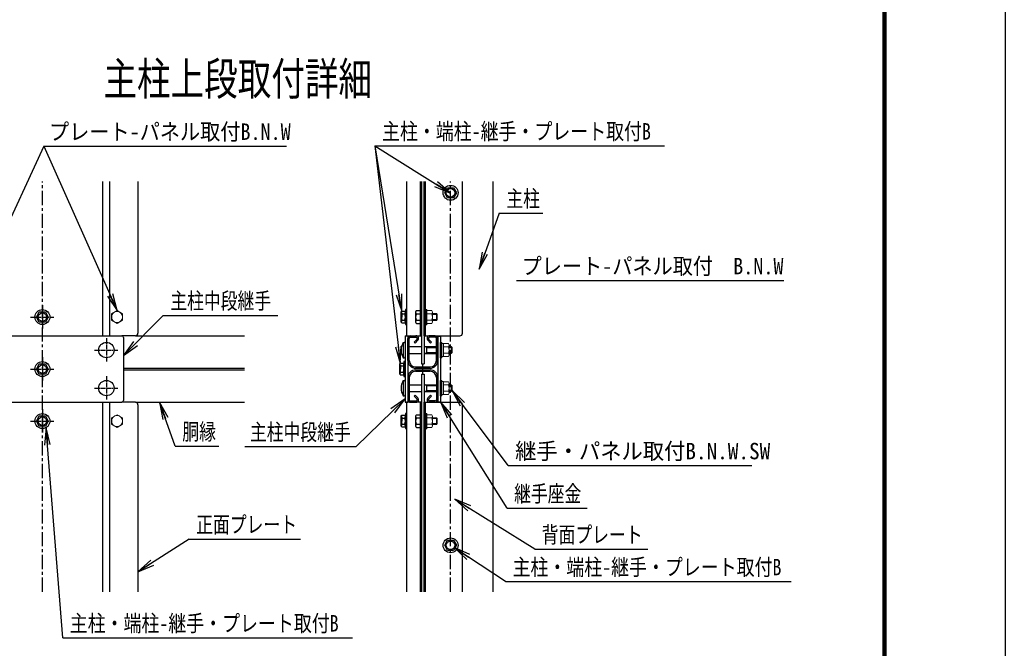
# Model space of a CAD drawing. Units: millimetres, scale not verified. Extents: x -6234 to 6240, y -4413 to 4407.
# Drawn here: x 2774 to 6240, y -823 to 1388 of the extents above; entities that cross this region are included whole.
import ezdxf
from ezdxf.enums import TextEntityAlignment as Align

# ---------------------------------------------------------------- set-up
doc = ezdxf.new("R2010")
doc.units = ezdxf.units.MM
doc.header["$LTSCALE"] = 20
doc.linetypes.add('USER1', pattern=[4, 2.5, -0.5, 0.5, -0.5])
doc.linetypes.add('USER2', pattern=[1.125, 0.75, -0.125, 0.125, -0.125])
for name, color, linetype, lineweight in [('0-1_0', 7, 'Continuous', 25), ('0-2_1', 7, 'Continuous', 25), ('0-5_胴縁', 7, 'Continuous', 25), ('0-6_支柱', 7, 'Continuous', 25), ('0-7_SCALE', 7, 'Continuous', 25), ('0-8_ボルト', 7, 'Continuous', 25), ('0-A_構造線', 7, 'Continuous', 25), ('0-B_細線', 7, 'Continuous', 25), ('0-F_D-STR3', 7, 'Continuous', 13)]:
    doc.layers.add(name, color=color, linetype=linetype, lineweight=lineweight)
doc.styles.add('ＭＳ ゴシック', font='')
doc.styles.get('ＭＳ ゴシック').set_extended_font_data('MS Gothic')

# ---------------------------------------------------------------- blocks, each defined once
blk = doc.blocks.new('DARROWS')
at = {"layer": '0-1_0'}
blk.add_line((0, 0), (-19.982, 0), dxfattribs=at)
blk.add_lwpolyline([(-20, -3.333), (0, 0), (-20, 3.333)], dxfattribs=at)

msp = doc.modelspace()

# ---------------------------------------------------------------- linework, layer by layer
at = {"layer": '0-1_0'}
for p, q in [((2858.88, 943.37), (2592.48, 367.64)), ((2858.88, 943.37), (3115, 367.61)), ((4023.13, 944.41), (4116.61, 365.66)), ((4023.13, 944.41), (4286.44, 779.73)), ((4023.13, 944.41), (4111.94, 182.68)), ((4460.26, 708.01), (4390.78, 513.67)), ((3278.59, 348.29), (3140.84, 209.39)), ((4491.17, -180.21), (4296.18, 81.3)), ((3320.82, -111.71), (3267.03, 39.54)), ((3956.86, -113.38), (4127.24, 52.18)), ((4487.53, -330.05), (4255.18, 41.33)), ((2925.06, -785.97), (2866.71, -50.42)), ((4584.7, -474.09), (4306.6, -300.11)), ((3369.67, -438.6), (3192.24, -552.27)), ((4481.96, -588.33), (4304.22, -470.21))]:
    msp.add_line(p, q, dxfattribs=at)
at = {"layer": '0-1_0', "color": 3}
msp.add_lwpolyline([(-6234.47, 4406.67), (6239.53, 4406.67), (6239.53, -4413.33), (-6234.47, -4413.33)], close=True, dxfattribs=at)
at = {"layer": '0-1_0'}
for points in [[(-5814.47, 4144.17), (5819.53, 4144.17), (5819.53, -4150.83), (-5814.47, -4150.83)], [(-5811.84, 4141.54), (5816.91, 4141.54), (5816.91, -4148.21), (-5811.84, -4148.21)], [(-5809.22, 4138.92), (5814.28, 4138.92), (5814.28, -4145.58), (-5809.22, -4145.58)], [(-5806.59, 4136.29), (5811.66, 4136.29), (5811.66, -4142.96), (-5806.59, -4142.96)], [(-5803.97, 4133.67), (5809.03, 4133.67), (5809.03, -4140.33), (-5803.97, -4140.33)]]:
    msp.add_lwpolyline(points, close=True, dxfattribs=at)
at = {"layer": '0-2_1'}
for p, q in [((2858.88, 943.37), (3712.15, 943.37)), ((4023.13, 944.41), (5040.98, 944.41)), ((4460.26, 708.01), (4613.17, 708.01)), ((4520.63, 470.56), (5461.19, 470.56)), ((3096.72, 353.64), (3096.72, 331.09)), ((3278.59, 348.29), (3682.15, 348.29)), ((4165.69, 359.26), (4165.69, 325.48)), ((4168.93, 364.87), (4182.19, 364.87)), ((4168.93, 353.64), (4182.19, 353.64)), ((4182.19, 364.87), (4182.19, 319.87)), ((4168.93, 331.09), (4182.19, 331.09)), ((4168.93, 319.87), (4182.19, 319.87)), ((2574.73, 276.37), (3132.73, 276.37)), ((3138.73, 270.37), (3138.73, 48.37)), ((2574.73, 42.37), (3132.73, 42.37)), ((3096.72, -12.36), (3096.72, -34.91)), ((4165.69, -6.74), (4165.69, -40.52)), ((4168.93, -1.13), (4182.19, -1.13)), ((4168.93, -12.36), (4182.19, -12.36)), ((4182.19, -1.13), (4182.19, -46.13)), ((4168.93, -34.91), (4182.19, -34.91)), ((4168.93, -46.13), (4182.19, -46.13)), ((3320.82, -111.71), (3473.73, -111.71)), ((3564.98, -113.38), (3956.86, -113.38)), ((4491.17, -180.21), (5347.78, -180.21)), ((4487.53, -330.05), (4769.45, -330.05)), ((3369.67, -438.6), (3761.77, -438.6)), ((4584.7, -474.09), (4982.68, -474.09)), ((4481.96, -588.33), (5486.37, -588.33)), ((2925.06, -785.97), (3943.7, -785.97))]:
    msp.add_line(p, q, dxfattribs=at)
for centre, radius, start, end in [((4186.92, 342.37), 21.24, 147.93138, 212.06862), ((4172.17, 359.26), 6.48, 120, 240), ((4172.17, 325.48), 6.48, 120, 240), ((3132.73, 270.37), 6, 0, 90), ((3132.73, 48.37), 6, 270, 0), ((4186.92, -23.63), 21.24, 147.93138, 212.06862), ((4172.17, -6.74), 6.48, 120, 240), ((4172.17, -40.52), 6.48, 120, 240)]:
    msp.add_arc(centre, radius, start, end, dxfattribs=at)
at = {"layer": '0-5_胴縁'}
for p, q in [((3180.72, 276.37), (3564.2, 276.37)), ((4138.99, 189.37), (4138.99, 267.07)), ((4143.79, 189.37), (4143.79, 267.07)), ((4148.29, 276.37), (4167.19, 276.37)), ((4148.29, 271.57), (4167.19, 271.57)), ((4160.75, 254.26), (4170.37, 263.89)), ((4218.84, 250.87), (4209.21, 260.49)), ((4222.23, 254.26), (4212.61, 263.89)), ((4234.69, 276.37), (4215.79, 276.37)), ((4234.69, 271.57), (4215.79, 271.57)), ((4222.23, 254.26), (4218.84, 250.87)), ((4239.19, 189.37), (4239.19, 267.07)), ((4243.99, 189.37), (4243.99, 267.07)), ((3138.73, 162.37), (3564.2, 162.37)), ((3138.73, 156.37), (3564.2, 156.37)), ((4165.99, 167.17), (4216.99, 167.17)), ((4165.99, 162.37), (4216.99, 162.37)), ((4165.99, 156.37), (4216.99, 156.37)), ((4165.99, 151.57), (4216.99, 151.57)), ((4138.99, 129.37), (4138.99, 51.67)), ((4143.79, 129.37), (4143.79, 51.67)), ((4239.19, 129.37), (4239.19, 51.67)), ((4243.99, 129.37), (4243.99, 51.67)), ((3180.72, 42.37), (3564.2, 42.37)), ((4148.29, 47.17), (4167.19, 47.17)), ((4148.29, 42.37), (4167.19, 42.37)), ((4160.75, 64.48), (4170.37, 54.85)), ((4218.84, 67.87), (4209.21, 58.25)), ((4222.23, 64.48), (4212.61, 54.85)), ((4234.69, 47.17), (4215.79, 47.17)), ((4234.69, 42.37), (4215.79, 42.37)), ((4222.23, 64.48), (4218.84, 67.87))]:
    msp.add_line(p, q, dxfattribs=at)
for points in [[(4160.75, 254.26), (4164.14, 250.87), (4173.76, 260.49)], [(4160.75, 64.48), (4164.14, 67.87), (4173.76, 58.25)]]:
    msp.add_lwpolyline(points, dxfattribs=at)
for centre, radius, start, end in [((4148.29, 267.07), 9.3, 90, 180), ((4148.29, 267.07), 4.5, 90, 180), ((4167.19, 267.07), 9.3, 315, 90), ((4167.19, 267.07), 4.5, 315, 90), ((4215.79, 267.07), 9.3, 90, 225), ((4215.79, 267.07), 4.5, 90, 225), ((4234.69, 267.07), 9.3, 0, 90), ((4234.69, 267.07), 4.5, 0, 90), ((4165.99, 189.37), 27, 180, 270), ((4165.99, 189.37), 22.2, 180, 270), ((4216.99, 189.37), 27, 270, 0), ((4216.99, 189.37), 22.2, 270, 0), ((4165.99, 129.37), 27, 90, 180), ((4165.99, 129.37), 22.2, 90, 180), ((4216.99, 129.37), 27, 0, 90), ((4216.99, 129.37), 22.2, 0, 90), ((4148.29, 51.67), 9.3, 180, 270), ((4148.29, 51.67), 4.5, 180, 270), ((4167.19, 51.67), 9.3, 270, 45), ((4167.19, 51.67), 4.5, 270, 45), ((4215.79, 51.67), 9.3, 135, 270), ((4215.79, 51.67), 4.5, 135, 270), ((4234.69, 51.67), 9.3, 270, 0), ((4234.69, 51.67), 4.5, 270, 0)]:
    msp.add_arc(centre, radius, start, end, dxfattribs=at)
at = {"layer": '0-6_支柱'}
for p, q in [((3065.22, 818.75), (3065.22, 276.37)), ((3089.22, 818.75), (3089.22, 276.37)), ((3189.72, 818.75), (3189.72, 285.37)), ((4134.19, 818.75), (4134.19, 276.37)), ((4182.19, 818.75), (4182.19, 276.37)), ((4186.99, 818.75), (4186.99, 276.37)), ((4195.99, 276.37), (4195.99, 818.75)), ((4200.79, 276.37), (4200.79, 818.75)), ((4330.99, 285.37), (4330.99, 818.75)), ((3180.72, 276.37), (3132.73, 276.37)), ((4129.39, 276.37), (4138.99, 276.37)), ((4129.39, 276.37), (4129.39, 42.37)), ((4134.19, 276.37), (4186.99, 276.37)), ((4138.99, 276.37), (4138.99, 42.37)), ((4195.99, 276.37), (4321.99, 276.37)), ((3065.22, 42.37), (3065.22, -624.13)), ((3089.22, 42.37), (3089.22, -624.13)), ((3180.72, 42.37), (3132.73, 42.37)), ((4129.39, 42.37), (4138.99, 42.37)), ((4182.19, 42.37), (4182.19, -624.13)), ((4186.99, 42.37), (4186.99, -624.13)), ((4195.99, -624.13), (4195.99, 42.37)), ((4195.99, 42.37), (4321.99, 42.37)), ((4200.79, -624.13), (4200.79, 42.37)), ((3189.72, 33.37), (3189.72, -624.13)), ((4330.99, -624.13), (4330.99, 33.37))]:
    msp.add_line(p, q, dxfattribs=at)
msp.add_lwpolyline([(4186.99, 42.37), (4134.19, 42.37), (4134.19, -624.13)], dxfattribs=at)
for centre, start, end in [((3180.72, 285.37), 270, 0), ((4321.99, 285.37), 270, 0), ((3180.72, 33.37), 0, 90), ((4321.99, 33.37), 0, 90)]:
    msp.add_arc(centre, 9, start, end, dxfattribs=at)
at = {"layer": '0-7_SCALE', "linetype": 'USER1'}
for p, q in [((2853.73, -624.13), (2853.73, 818.75)), ((4288.99, -624.13), (4288.99, 818.75))]:
    msp.add_line(p, q, dxfattribs=at)
at = {"layer": '0-7_SCALE'}
for p, q in [((4186.99, 818.75), (4186.99, 177.37)), ((4195.99, 818.75), (4195.99, 177.37)), ((4438.99, -624.13), (4438.99, 818.75)), ((4243.99, 274.87), (4253.59, 274.87)), ((4243.99, 274.87), (4243.99, 43.87)), ((4253.59, 274.87), (4253.59, 43.87)), ((4186.99, 177.37), (4195.99, 177.37)), ((4191.49, 141.37), (4191.49, 177.37)), ((4186.99, 141.37), (4186.99, -624.13)), ((4186.99, 141.37), (4195.99, 141.37)), ((4195.99, 141.37), (4195.99, -624.13)), ((4243.99, 43.87), (4253.59, 43.87))]:
    msp.add_line(p, q, dxfattribs=at)
at = {"layer": '0-8_ボルト', "linetype": 'USER2'}
for p, q in [((2853.73, 384.42), (2853.73, 300.42)), ((2811.73, 342.42), (2895.73, 342.42)), ((3078.73, 268.27), (3078.73, 184.27)), ((3036.73, 226.27), (3120.73, 226.27)), ((2853.73, 201.37), (2853.73, 117.37)), ((2811.73, 159.37), (2895.73, 159.37)), ((3078.73, 134.47), (3078.73, 50.47)), ((3036.73, 92.47), (3120.73, 92.47)), ((2853.73, 18.37), (2853.73, -65.63)), ((2811.73, -23.63), (2895.73, -23.63))]:
    msp.add_line(p, q, dxfattribs=at)
at = {"layer": '0-8_ボルト'}
for p, q in [((4182.19, 366.07), (4182.19, 318.67)), ((4200.79, 369.37), (4200.79, 315.37)), ((4122.79, 253.27), (4126.09, 253.27)), ((4122.79, 253.27), (4122.79, 199.27)), ((4129.39, 249.97), (4129.39, 202.57)), ((4253.59, 199.27), (4253.59, 253.27)), ((4143.79, 238.27), (4186.99, 238.27)), ((4143.79, 214.27), (4186.99, 214.27)), ((4195.99, 238.27), (4239.19, 238.27)), ((4195.99, 214.27), (4239.19, 214.27)), ((4204.39, 235.02), (4201.14, 238.27)), ((4201.14, 214.27), (4204.39, 217.52)), ((4204.39, 238.27), (4204.39, 214.27)), ((4204.39, 235.02), (4239.19, 235.02)), ((4204.39, 217.52), (4239.19, 217.52)), ((4122.79, 199.27), (4126.09, 199.27)), ((4122.79, 119.47), (4126.09, 119.47)), ((4122.79, 119.47), (4122.79, 65.47)), ((4129.39, 116.17), (4129.39, 68.77)), ((4143.79, 104.47), (4186.99, 104.47)), ((4195.99, 104.47), (4239.19, 104.47)), ((4204.39, 101.22), (4201.14, 104.47)), ((4204.39, 104.47), (4204.39, 80.47)), ((4253.59, 65.47), (4253.59, 119.47)), ((4143.79, 80.47), (4186.99, 80.47)), ((4195.99, 80.47), (4239.19, 80.47)), ((4201.14, 80.47), (4204.39, 83.72)), ((4204.39, 101.22), (4239.19, 101.22)), ((4204.39, 83.72), (4239.19, 83.72)), ((4122.79, 65.47), (4126.09, 65.47)), ((4182.19, 0.07), (4182.19, -47.33)), ((4200.79, 3.37), (4200.79, -50.63))]:
    msp.add_line(p, q, dxfattribs=at)
for centre in [(3078.73, 226.27), (3078.73, 92.47)]:
    msp.add_circle(centre, 27, dxfattribs=at)
for centre, radius, start, end in [((4165.62, 226.27), 50.63, 147.77316, 212.22684), ((4126.09, 249.97), 3.3, 0, 90), ((4126.09, 202.57), 3.3, 270, 0), ((4165.62, 92.47), 50.63, 147.77316, 212.22684), ((4126.09, 116.17), 3.3, 0, 90), ((4126.09, 68.77), 3.3, 270, 0)]:
    msp.add_arc(centre, radius, start, end, dxfattribs=at)
at = {"layer": '0-A_構造線'}
for p, q in [((4117.09, 353.22), (4128.49, 353.22)), ((4117.09, 331.52), (4128.49, 331.52)), ((4117.09, 322.04), (4128.49, 322.04)), ((4112.29, 170.22), (4123.69, 170.22)), ((4112.29, 148.52), (4123.69, 148.52)), ((4112.29, 139.04), (4123.69, 139.04)), ((4117.09, -12.78), (4128.49, -12.78)), ((4117.09, -34.48), (4128.49, -34.48)), ((4117.09, -43.96), (4128.49, -43.96))]:
    msp.add_line(p, q, dxfattribs=at)
for points in [[(4278.14, 797.37), (4299.83, 797.37), (4309.32, 779.37), (4299.83, 761.37), (4278.14, 761.37), (4268.66, 779.37)], [(2842.88, 360.42), (2864.58, 360.42), (2874.06, 342.42), (2864.58, 324.42), (2842.88, 324.42), (2833.4, 342.42)], [(4129.99, 316.12), (4134.19, 316.12), (4134.19, 368.62), (4129.99, 368.62)], [(2842.88, 177.37), (2864.58, 177.37), (2874.06, 159.37), (2864.58, 141.37), (2842.88, 141.37), (2833.4, 159.37)], [(4125.19, 133.12), (4129.39, 133.12), (4129.39, 185.62), (4125.19, 185.62)], [(4129.99, -49.88), (4134.19, -49.88), (4134.19, 2.62), (4129.99, 2.62)], [(2842.88, -5.63), (2864.58, -5.63), (2874.06, -23.63), (2864.58, -41.63), (2842.88, -41.63), (2833.4, -23.63)], [(4278.14, -442.63), (4299.83, -442.63), (4309.32, -460.63), (4299.83, -478.63), (4278.14, -478.63), (4268.66, -460.63)]]:
    msp.add_lwpolyline(points, close=True, dxfattribs=at)
for points in [[(4117.09, 322.04), (4115.59, 324.74), (4115.59, 360), (4117.09, 362.7), (4128.49, 362.7)], [(4112.29, 139.04), (4110.79, 141.74), (4110.79, 177), (4112.29, 179.7), (4123.69, 179.7)], [(4117.09, -43.96), (4115.59, -41.26), (4115.59, -6), (4117.09, -3.3), (4128.49, -3.3)]]:
    msp.add_lwpolyline(points, dxfattribs=at)
for centre, radius in [((4288.99, 779.37), 26.25), ((4288.99, 779.37), 15), ((2853.73, 342.42), 26.25), ((2853.73, 342.42), 15), ((2853.73, 159.37), 26.25), ((2853.73, 159.37), 15), ((2853.73, -23.63), 26.25), ((2853.73, -23.63), 15), ((4288.99, -460.63), 26.25), ((4288.99, -460.63), 15)]:
    msp.add_circle(centre, radius, dxfattribs=at)
for centre, radius, start, end in [((4133.49, 360.4), 17.91, 181.2889, 203.65172), ((4155.56, 342.37), 39.97, 164.25349, 195.74651), ((4128.49, 364.2), 1.5, 270, 0), ((4112.08, 360.4), 17.91, 336.34828, 358.7111), ((4090.02, 342.37), 39.97, 344.25349, 15.74651), ((4133.49, 324.34), 17.91, 156.34828, 178.7111), ((4112.08, 324.34), 17.91, 1.2889, 23.65172), ((4128.49, 320.54), 1.5, 0, 90), ((4128.69, 177.4), 17.91, 181.2889, 203.65172), ((4123.69, 181.2), 1.5, 270, 0), ((4107.28, 177.4), 17.91, 336.34828, 358.7111), ((4128.69, 141.34), 17.91, 156.34828, 178.7111), ((4150.76, 159.37), 39.97, 164.25349, 195.74651), ((4085.22, 159.37), 39.97, 344.25349, 15.74651), ((4107.28, 141.34), 17.91, 1.2889, 23.65172), ((4123.69, 137.54), 1.5, 0, 90), ((4133.49, -5.6), 17.91, 181.2889, 203.65172), ((4133.49, -41.66), 17.91, 156.34828, 178.7111), ((4155.56, -23.63), 39.97, 164.25349, 195.74651), ((4128.49, -1.8), 1.5, 270, 0), ((4112.08, -5.6), 17.91, 336.34828, 358.7111), ((4090.02, -23.63), 39.97, 344.25349, 15.74651), ((4112.08, -41.66), 17.91, 1.2889, 23.65172), ((4128.49, -45.46), 1.5, 0, 90)]:
    msp.add_arc(centre, radius, start, end, dxfattribs=at)
at = {"layer": '0-B_細線'}
for points in [[(4115.59, 357.37), (4117.69, 357.37), (4117.69, 342.37)], [(4115.59, 327.37), (4117.69, 327.37), (4117.69, 342.37)], [(4110.79, 174.37), (4112.89, 174.37), (4112.89, 159.37)], [(4110.79, 144.37), (4112.89, 144.37), (4112.89, 159.37)], [(4115.59, -8.63), (4117.69, -8.63), (4117.69, -23.63)], [(4115.59, -38.63), (4117.69, -38.63), (4117.69, -23.63)]]:
    msp.add_lwpolyline(points, dxfattribs=at)
at = {"layer": '0-F_D-STR3'}
for p, q in [((3116.22, 364.87), (3096.72, 353.64)), ((3116.22, 364.87), (3135.72, 353.64)), ((3135.72, 353.64), (3135.72, 331.09)), ((4195.99, 369.37), (4195.99, 315.37)), ((4200.79, 369.37), (4200.79, 315.37)), ((4205.59, 369.37), (4200.79, 369.37)), ((4205.59, 369.37), (4205.59, 315.37)), ((4205.59, 364.87), (4222.99, 364.87)), ((4205.59, 353.62), (4222.99, 353.62)), ((4225.09, 359.7), (4225.09, 325.07)), ((4225.09, 354.37), (4238.95, 354.37)), ((4225.09, 351.13), (4242.19, 351.13)), ((4238.95, 354.37), (4238.95, 330.37)), ((4238.95, 354.37), (4242.19, 351.13)), ((4242.19, 351.13), (4242.19, 333.61)), ((3116.22, 319.87), (3096.72, 331.09)), ((3116.22, 319.87), (3135.72, 331.09)), ((4205.59, 315.37), (4200.79, 315.37)), ((4205.59, 331.12), (4222.99, 331.12)), ((4205.59, 319.87), (4222.99, 319.87)), ((4225.09, 333.61), (4242.19, 333.61)), ((4225.09, 330.37), (4238.95, 330.37)), ((4238.95, 330.37), (4242.19, 333.61)), ((4253.59, 253.27), (4253.59, 199.27)), ((4258.39, 253.27), (4253.59, 253.27)), ((4264.39, 249.37), (4258.39, 249.37)), ((4258.39, 249.37), (4258.39, 203.17)), ((4264.39, 249.37), (4264.39, 203.17)), ((4264.39, 248.77), (4264.39, 203.77)), ((4264.39, 248.77), (4281.79, 248.77)), ((4283.89, 243.6), (4283.89, 208.97)), ((4264.39, 237.52), (4281.79, 237.52)), ((4264.39, 215.02), (4281.79, 215.02)), ((4283.89, 238.27), (4291.15, 238.27)), ((4283.89, 235.03), (4294.39, 235.03)), ((4283.89, 217.51), (4294.39, 217.51)), ((4283.89, 214.27), (4291.15, 214.27)), ((4291.15, 238.27), (4291.15, 214.27)), ((4291.15, 238.27), (4294.39, 235.03)), ((4291.15, 214.27), (4294.39, 217.51)), ((4294.39, 235.03), (4294.39, 217.51)), ((4264.39, 203.17), (4258.39, 203.17)), ((4264.39, 203.77), (4281.79, 203.77)), ((4253.59, 119.47), (4253.59, 65.47)), ((4258.39, 119.47), (4253.59, 119.47)), ((4264.39, 115.57), (4258.39, 115.57)), ((4258.39, 115.57), (4258.39, 69.37)), ((4264.39, 115.57), (4264.39, 69.37)), ((4264.39, 114.97), (4264.39, 69.97)), ((4264.39, 114.97), (4281.79, 114.97)), ((4283.89, 109.8), (4283.89, 75.17)), ((4283.89, 104.47), (4291.15, 104.47)), ((4291.15, 104.47), (4291.15, 80.47)), ((4291.15, 104.47), (4294.39, 101.23)), ((4264.39, 69.37), (4258.39, 69.37)), ((4264.39, 103.72), (4281.79, 103.72)), ((4264.39, 81.22), (4281.79, 81.22)), ((4264.39, 69.97), (4281.79, 69.97)), ((4283.89, 101.23), (4294.39, 101.23)), ((4283.89, 83.71), (4294.39, 83.71)), ((4283.89, 80.47), (4291.15, 80.47)), ((4291.15, 80.47), (4294.39, 83.71)), ((4294.39, 101.23), (4294.39, 83.71)), ((4200.79, 3.37), (4200.79, -50.63)), ((4205.59, 3.37), (4200.79, 3.37)), ((3116.22, -1.13), (3096.72, -12.36)), ((3116.22, -1.13), (3135.72, -12.36)), ((3135.72, -12.36), (3135.72, -34.91)), ((4205.59, -0.53), (4205.59, -46.73)), ((4205.59, -1.13), (4222.99, -1.13)), ((4205.59, -12.38), (4222.99, -12.38)), ((4225.09, -6.3), (4225.09, -40.93)), ((4225.09, -11.63), (4238.95, -11.63)), ((4225.09, -14.87), (4242.19, -14.87)), ((4225.09, -32.39), (4242.19, -32.39)), ((4238.95, -11.63), (4238.95, -35.63)), ((4238.95, -11.63), (4242.19, -14.87)), ((4238.95, -35.63), (4242.19, -32.39)), ((4242.19, -14.87), (4242.19, -32.39)), ((3116.22, -46.13), (3096.72, -34.91)), ((3116.22, -46.13), (3135.72, -34.91)), ((4205.59, -34.88), (4222.99, -34.88)), ((4205.59, -46.13), (4222.99, -46.13)), ((4225.09, -35.63), (4238.95, -35.63))]:
    msp.add_line(p, q, dxfattribs=at)
for points in [[(4258.39, 253.27), (4258.39, 199.27), (4253.59, 199.27)], [(4258.39, 119.47), (4258.39, 65.47), (4253.59, 65.47)], [(4205.59, 3.37), (4205.59, -50.63), (4200.79, -50.63)]]:
    msp.add_lwpolyline(points, dxfattribs=at)
for centre in [(3116.22, 342.37), (3116.22, -23.63)]:
    msp.add_circle(centre, 19.5, dxfattribs=at)
for centre, radius, start, end in [((4216.55, 359.24), 8.55, 318.83491, 41.16509), ((4193.9, 342.37), 31.18, 338.85295, 21.14705), ((4216.55, 325.49), 8.55, 318.86505, 41.13495), ((4275.35, 243.14), 8.55, 318.83491, 41.16509), ((4252.7, 226.27), 31.18, 338.85295, 21.14705), ((4275.35, 209.39), 8.55, 318.86505, 41.13495), ((4275.35, 109.34), 8.55, 318.83491, 41.16509), ((4252.7, 92.47), 31.18, 338.85295, 21.14705), ((4275.35, 75.59), 8.55, 318.86505, 41.13495), ((4216.55, -6.76), 8.55, 318.83491, 41.16509), ((4193.9, -23.63), 31.18, 338.85295, 21.14705), ((4216.55, -40.51), 8.55, 318.86505, 41.13495)]:
    msp.add_arc(centre, radius, start, end, dxfattribs=at)

# ---------------------------------------------------------------- block references
at = {"layer": '0-1_0', "xscale": 3, "yscale": 3}
for p, rotation in [((4288.99, 778.14), 327.97797), ((4389.77, 510.84), 250.32846), ((3116.22, 364.87), 293.98093), ((4117.09, 362.7), 279.17534), ((3138.73, 207.26), 225.2381), ((4112.29, 179.7), 276.65023), ((4294.39, 83.71), 126.70957), ((3266.03, 42.37), 109.57489), ((4129.39, 54.27), 44.17899), ((4253.59, 43.87), 122.03183), ((2866.47, -47.43), 94.53583), ((4304.06, -298.51), 147.96923), ((4301.72, -468.55), 146.39452), ((3189.72, -553.89), 212.64391)]:
    msp.add_blockref('DARROWS', p, dxfattribs=dict(at, rotation=rotation))

# ---------------------------------------------------------------- texts
at = {"layer": '0-1_0', "style": 'ＭＳ ゴシック'}
for s, height, width, p in [('主柱上段取付詳細', 115.4, 0.75, (3068.4, 1088.08)), ('プレート-パネル取付B.N.W', 57.73, 0.9, (2876.98, 948.24)), ('主柱・端柱-継手・プレート取付B', 57.77, 0.8, (4048.03, 949.27)), ('主柱', 57.77, 0.75, (4485.16, 712.87)), ('プレート-パネル取付\u3000B.N.W', 57.73, 0.9, (4538.73, 475.42)), ('主柱中段継手', 57.77, 0.75, (3303.5, 353.15)), ('胴縁', 57.77, 0.75, (3345.72, -106.84)), ('主柱中段継手', 57.77, 0.75, (3583.55, -108.52)), ('継手・パネル取付B.N.W.SW', 57.73, 0.95, (4516.07, -175.34)), ('継手座金', 57.77, 0.75, (4512.43, -325.18)), ('正面プレート', 57.77, 0.75, (3394.58, -433.74)), ('背面プレート', 57.77, 0.75, (4609.6, -469.22)), ('主柱・端柱-継手・プレート取付B', 57.77, 0.8, (4506.86, -583.46)), ('主柱・端柱-継手・プレート取付B', 57.77, 0.8, (2949.96, -781.11))]:
    msp.add_text(s, height=height, dxfattribs=dict(at, width=width)).set_placement(p, align=Align.BOTTOM_LEFT)

doc.saveas('drawing.dxf')
